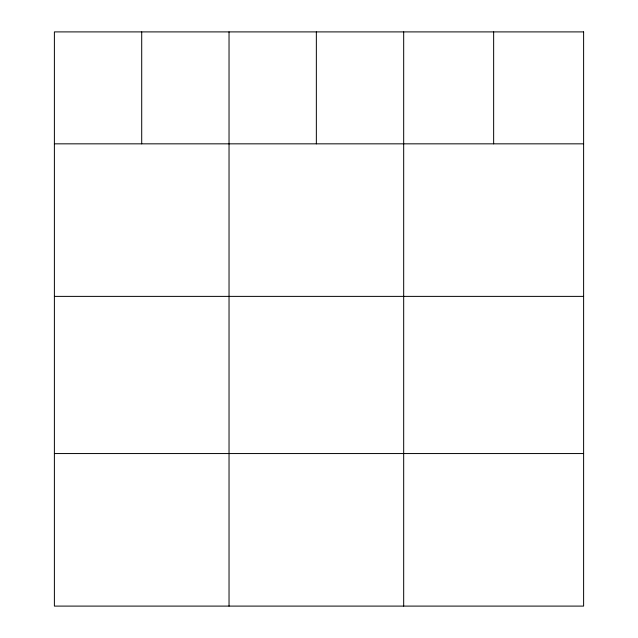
<?xml version="1.0" encoding="UTF-8"?>
<svg xmlns="http://www.w3.org/2000/svg" width="638" height="638" viewBox="0 0 638 638"><rect width="100%" height="100%" fill="white"/><g stroke="black" fill="none" stroke-linecap="round" stroke-linejoin="round"><path stroke-width="0.96" d="M54.389 143.837L583.611 143.837M54.389 296.383L583.611 296.383M54.389 453.554L583.611 453.554M493.645 31.9L493.645 143.837M403.679 31.9L403.679 606.1M316.352 31.9L316.352 143.837M229.034 31.9L229.034 606.1M141.708 31.9L141.708 143.837M583.611 31.9L54.389 31.9L54.389 606.1L583.611 606.1L583.611 31.9"/></g></svg>
